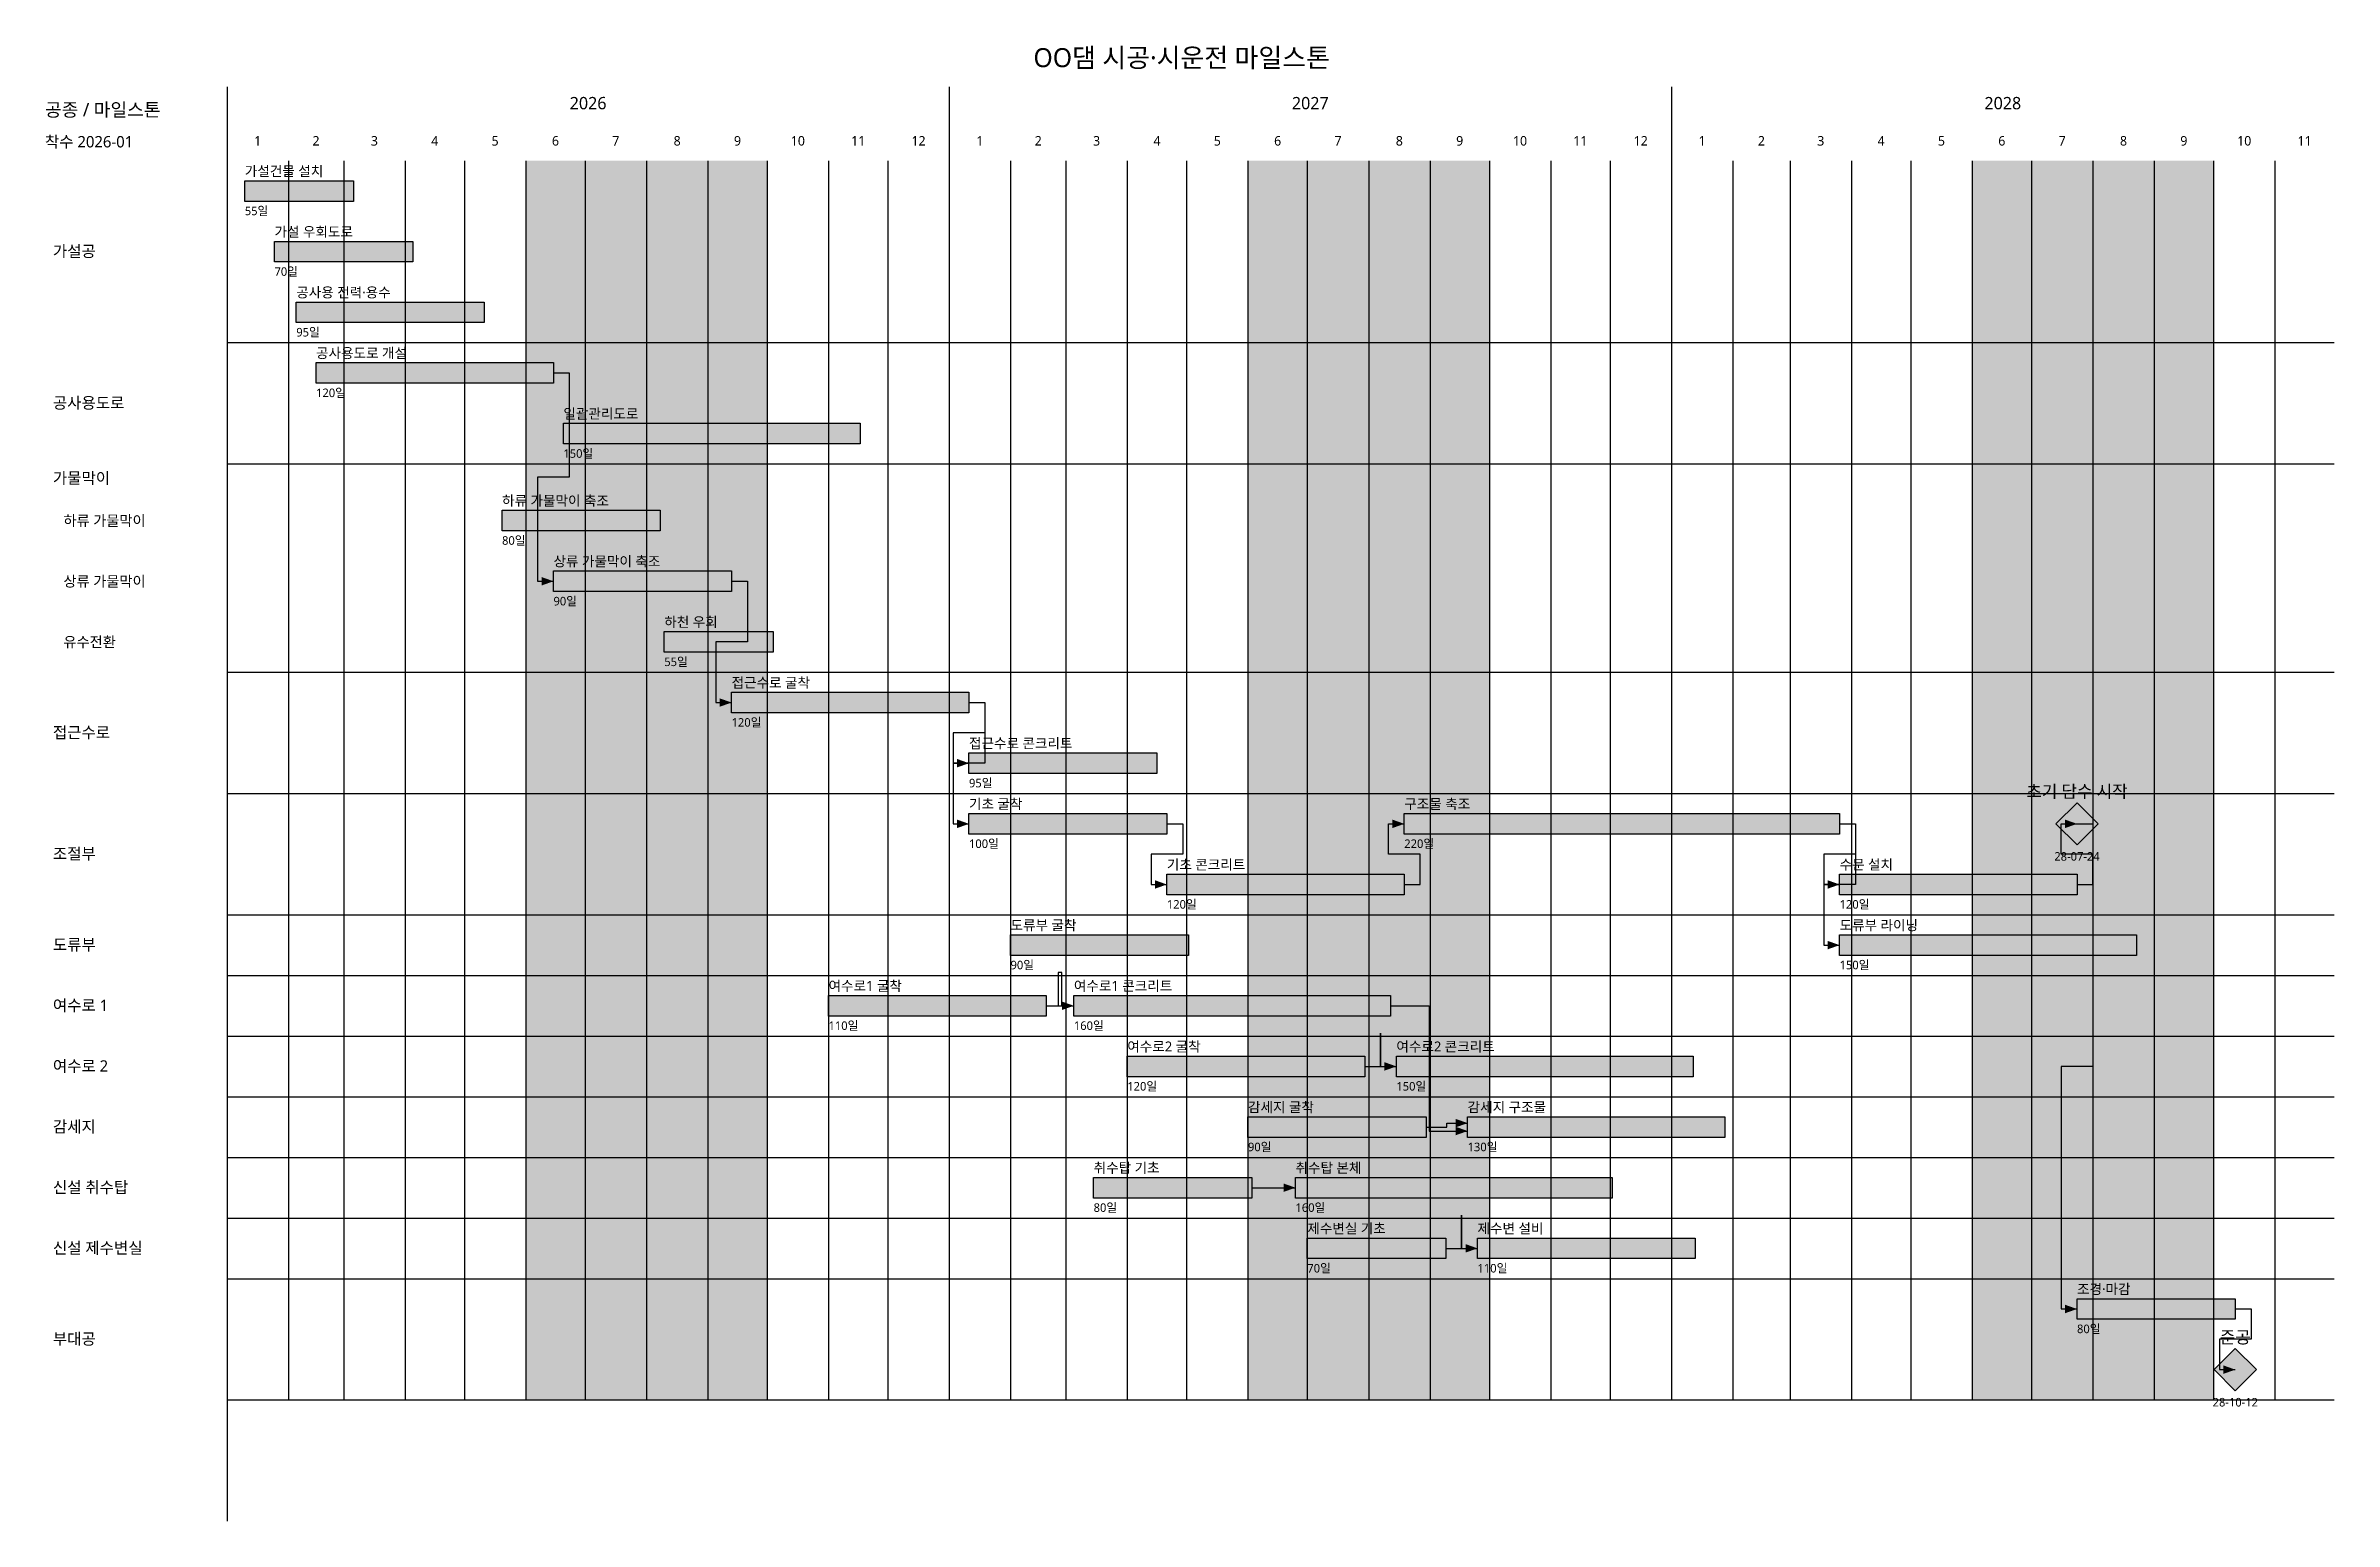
# Model space of a CAD drawing. Extents: x 13 to 1748, y 0 to 1119.
import ezdxf
from ezdxf.enums import TextEntityAlignment as Align

# ---------------------------------------------------------------- set-up
doc = ezdxf.new("R2010")
doc.units = 0
for name, color, linetype in [('HN_ARROW', 8, 'CONTINUOUS'), ('HN_ARROW_CRIT', 1, 'CONTINUOUS'), ('HN_AXIS', 7, 'CONTINUOUS'), ('HN_BAR', 5, 'CONTINUOUS'), ('HN_BAR_CRIT', 1, 'CONTINUOUS'), ('HN_CATEGORY', 7, 'CONTINUOUS'), ('HN_DURATION', 8, 'CONTINUOUS'), ('HN_GRID', 9, 'CONTINUOUS'), ('HN_HEADER', 7, 'CONTINUOUS'), ('HN_MS_CRIT', 1, 'CONTINUOUS'), ('HN_MS_DATE', 8, 'CONTINUOUS'), ('HN_RAINY', 9, 'CONTINUOUS'), ('HN_SUBCAT', 8, 'CONTINUOUS'), ('HN_TASKNAME', 7, 'CONTINUOUS'), ('HN_TITLE', 7, 'CONTINUOUS')]:
    doc.layers.add(name, color=color, linetype=linetype)
doc.styles.get("Standard").update_dxf_attribs({"font": 'malgun.ttf'})

msp = doc.modelspace()

# ---------------------------------------------------------------- linework, layer by layer
at = {"layer": 'HN_ARROW', "color": 8}
for points in [[(712.5, 621), (724.5, 621), (724.5, 598), (700.5, 598), (700.5, 575), (712.5, 575)], [(1372.5, 529), (1384.5, 529), (1384.5, 483), (1360.5, 483), (1360.5, 437), (1372.5, 437)], [(771, 391), (783, 391), (783, 416.3), (780, 416.3), (780, 391), (792, 391)], [(1032, 391), (1044, 391), (1061.25, 391), (1061.25, 296), (1078.5, 296), (1090.5, 296)], [(1012.5, 345), (1024.5, 345), (1024.5, 370.3), (1024.5, 345), (1036.5, 345)], [(1059, 299), (1071, 299), (1074.75, 299), (1074.75, 302), (1078.5, 302), (1090.5, 302)], [(927, 253), (939, 253), (943.5, 253), (948, 253), (960, 253)], [(1074, 207), (1086, 207), (1086, 232.3), (1086, 207), (1098, 207)]]:
    msp.add_lwpolyline(points, dxfattribs=at)
for points in [[(712.5, 575), (703.5, 571.8), (703.5, 578.2)], [(1372.5, 437), (1363.5, 433.8), (1363.5, 440.2)], [(792, 391), (783, 387.8), (783, 394.2)], [(1036.5, 345), (1027.5, 341.8), (1027.5, 348.2)], [(1090.5, 302), (1081.5, 298.8), (1081.5, 305.2)], [(1090.5, 296), (1081.5, 292.8), (1081.5, 299.2)], [(960, 253), (951, 249.8), (951, 256.2)], [(1098, 207), (1089, 203.8), (1089, 210.2)]]:
    msp.add_solid(points, dxfattribs=at)
at = {"layer": 'HN_ARROW_CRIT', "color": 1}
for points in [[(397.5, 871), (409.5, 871), (409.5, 792), (385.5, 792), (385.5, 713), (397.5, 713)], [(532.5, 713), (544.5, 713), (544.5, 667), (520.5, 667), (520.5, 621), (532.5, 621)], [(712.5, 621), (724.5, 621), (724.5, 575), (700.5, 575), (700.5, 529), (712.5, 529)], [(862.5, 529), (874.5, 529), (874.5, 506), (850.5, 506), (850.5, 483), (862.5, 483)], [(1042.5, 483), (1054.5, 483), (1054.5, 506), (1030.5, 506), (1030.5, 529), (1042.5, 529)], [(1372.5, 529), (1384.5, 529), (1384.5, 506), (1360.5, 506), (1360.5, 483), (1372.5, 483)], [(1552.5, 483), (1564.5, 483), (1564.5, 506), (1540.5, 506), (1540.5, 529), (1552.5, 529)], [(1552.5, 529), (1564.5, 529), (1564.5, 345), (1540.5, 345), (1540.5, 161), (1552.5, 161)], [(1672.5, 161), (1684.5, 161), (1684.5, 138), (1660.5, 138), (1660.5, 115), (1672.5, 115)]]:
    msp.add_lwpolyline(points, dxfattribs=at)
for points in [[(397.5, 713), (388.5, 709.8), (388.5, 716.2)], [(532.5, 621), (523.5, 617.8), (523.5, 624.2)], [(712.5, 529), (703.5, 525.8), (703.5, 532.2)], [(1042.5, 529), (1033.5, 525.8), (1033.5, 532.2)], [(1552.5, 529), (1543.5, 525.8), (1543.5, 532.2)], [(862.5, 483), (853.5, 479.8), (853.5, 486.2)], [(1372.5, 483), (1363.5, 479.8), (1363.5, 486.2)], [(1552.5, 161), (1543.5, 157.8), (1543.5, 164.2)], [(1672.5, 115), (1663.5, 111.8), (1663.5, 118.2)]]:
    msp.add_solid(points, dxfattribs=at)
at = {"layer": 'HN_AXIS', "color": 7}
msp.add_line((150, 1088), (150, 0), dxfattribs=at)
at = {"layer": 'HN_BAR', "color": 7}
for points in [[(163.5, 1016.82), (246, 1016.82), (246, 1001.18), (163.5, 1001.18)], [(186, 970.82), (291, 970.82), (291, 955.18), (186, 955.18)], [(202.5, 924.82), (345, 924.82), (345, 909.18), (202.5, 909.18)], [(405, 832.82), (630, 832.82), (630, 817.18), (405, 817.18)], [(358.5, 766.82), (478.5, 766.82), (478.5, 751.18), (358.5, 751.18)], [(481.5, 674.82), (564, 674.82), (564, 659.18), (481.5, 659.18)], [(712.5, 582.82), (855, 582.82), (855, 567.18), (712.5, 567.18)], [(744, 444.82), (879, 444.82), (879, 429.18), (744, 429.18)], [(1372.5, 444.82), (1597.5, 444.82), (1597.5, 429.18), (1372.5, 429.18)], [(606, 398.82), (771, 398.82), (771, 383.18), (606, 383.18)], [(792, 398.82), (1032, 398.82), (1032, 383.18), (792, 383.18)], [(832.5, 352.82), (1012.5, 352.82), (1012.5, 337.18), (832.5, 337.18)], [(1036.5, 352.82), (1261.5, 352.82), (1261.5, 337.18), (1036.5, 337.18)], [(924, 306.82), (1059, 306.82), (1059, 291.18), (924, 291.18)], [(1090.5, 306.82), (1285.5, 306.82), (1285.5, 291.18), (1090.5, 291.18)], [(807, 260.82), (927, 260.82), (927, 245.18), (807, 245.18)], [(960, 260.82), (1200, 260.82), (1200, 245.18), (960, 245.18)], [(969, 214.82), (1074, 214.82), (1074, 199.18), (969, 199.18)], [(1098, 214.82), (1263, 214.82), (1263, 199.18), (1098, 199.18)]]:
    msp.add_lwpolyline(points, close=True, dxfattribs=at)
at = {"layer": 'HN_BAR', "color": 152}
for points in [[(163.5, 1001.18), (246, 1001.18), (163.5, 1016.82), (246, 1016.82)], [(186, 955.18), (291, 955.18), (186, 970.82), (291, 970.82)], [(202.5, 909.18), (345, 909.18), (202.5, 924.82), (345, 924.82)], [(924, 291.18), (1059, 291.18), (924, 306.82), (1059, 306.82)], [(1090.5, 291.18), (1285.5, 291.18), (1090.5, 306.82), (1285.5, 306.82)]]:
    msp.add_solid(points, dxfattribs=at)
at = {"layer": 'HN_BAR', "color": 32}
for points in [[(405, 817.18), (630, 817.18), (405, 832.82), (630, 832.82)], [(807, 245.18), (927, 245.18), (807, 260.82), (927, 260.82)], [(960, 245.18), (1200, 245.18), (960, 260.82), (1200, 260.82)]]:
    msp.add_solid(points, dxfattribs=at)
at = {"layer": 'HN_BAR', "color": 92}
for points in [[(358.5, 751.18), (478.5, 751.18), (358.5, 766.82), (478.5, 766.82)], [(481.5, 659.18), (564, 659.18), (481.5, 674.82), (564, 674.82)], [(969, 199.18), (1074, 199.18), (969, 214.82), (1074, 214.82)], [(1098, 199.18), (1263, 199.18), (1098, 214.82), (1263, 214.82)]]:
    msp.add_solid(points, dxfattribs=at)
at = {"layer": 'HN_BAR', "color": 202}
msp.add_solid([(712.5, 567.18), (855, 567.18), (712.5, 582.82), (855, 582.82)], dxfattribs=at)
at = {"layer": 'HN_BAR', "color": 132}
for points in [[(744, 429.18), (879, 429.18), (744, 444.82), (879, 444.82)], [(1372.5, 429.18), (1597.5, 429.18), (1372.5, 444.82), (1597.5, 444.82)]]:
    msp.add_solid(points, dxfattribs=at)
at = {"layer": 'HN_BAR', "color": 42}
for points in [[(606, 383.18), (771, 383.18), (606, 398.82), (771, 398.82)], [(792, 383.18), (1032, 383.18), (792, 398.82), (1032, 398.82)]]:
    msp.add_solid(points, dxfattribs=at)
at = {"layer": 'HN_BAR', "color": 252}
for points in [[(832.5, 337.18), (1012.5, 337.18), (832.5, 352.82), (1012.5, 352.82)], [(1036.5, 337.18), (1261.5, 337.18), (1036.5, 352.82), (1261.5, 352.82)]]:
    msp.add_solid(points, dxfattribs=at)
at = {"layer": 'HN_BAR_CRIT', "color": 7}
for points in [[(217.5, 878.82), (397.5, 878.82), (397.5, 863.18), (217.5, 863.18)], [(397.5, 720.82), (532.5, 720.82), (532.5, 705.18), (397.5, 705.18)], [(532.5, 628.82), (712.5, 628.82), (712.5, 613.18), (532.5, 613.18)], [(712.5, 536.82), (862.5, 536.82), (862.5, 521.18), (712.5, 521.18)], [(1042.5, 536.82), (1372.5, 536.82), (1372.5, 521.18), (1042.5, 521.18)], [(862.5, 490.82), (1042.5, 490.82), (1042.5, 475.18), (862.5, 475.18)], [(1372.5, 490.82), (1552.5, 490.82), (1552.5, 475.18), (1372.5, 475.18)], [(1552.5, 168.82), (1672.5, 168.82), (1672.5, 153.18), (1552.5, 153.18)]]:
    msp.add_lwpolyline(points, close=True, dxfattribs=at)
at = {"layer": 'HN_BAR_CRIT', "color": 1}
for points in [[(217.5, 863.18), (397.5, 863.18), (217.5, 878.82), (397.5, 878.82)], [(397.5, 705.18), (532.5, 705.18), (397.5, 720.82), (532.5, 720.82)], [(532.5, 613.18), (712.5, 613.18), (532.5, 628.82), (712.5, 628.82)], [(712.5, 521.18), (862.5, 521.18), (712.5, 536.82), (862.5, 536.82)], [(1042.5, 521.18), (1372.5, 521.18), (1042.5, 536.82), (1372.5, 536.82)], [(862.5, 475.18), (1042.5, 475.18), (862.5, 490.82), (1042.5, 490.82)], [(1372.5, 475.18), (1552.5, 475.18), (1372.5, 490.82), (1552.5, 490.82)], [(1552.5, 153.18), (1672.5, 153.18), (1552.5, 168.82), (1672.5, 168.82)]]:
    msp.add_solid(points, dxfattribs=at)
at = {"layer": 'HN_GRID', "color": 8}
for p, q in [((150, 1088), (150, 92)), ((697.5, 1088), (697.5, 92)), ((1245, 1088), (1245, 92)), ((150, 894), (1747.5, 894)), ((150, 802), (1747.5, 802)), ((150, 644), (1747.5, 644)), ((150, 552), (1747.5, 552)), ((150, 460), (1747.5, 460)), ((150, 414), (1747.5, 414)), ((150, 368), (1747.5, 368)), ((150, 322), (1747.5, 322)), ((150, 276), (1747.5, 276)), ((150, 230), (1747.5, 230)), ((150, 184), (1747.5, 184)), ((150, 92), (1747.5, 92))]:
    msp.add_line(p, q, dxfattribs=at)
at = {"layer": 'HN_GRID', "color": 9}
for p, q in [((150, 1032), (150, 92)), ((196.5, 1032), (196.5, 92)), ((238.5, 1032), (238.5, 92)), ((285, 1032), (285, 92)), ((330, 1032), (330, 92)), ((376.5, 1032), (376.5, 92)), ((421.5, 1032), (421.5, 92)), ((468, 1032), (468, 92)), ((514.5, 1032), (514.5, 92)), ((559.5, 1032), (559.5, 92)), ((606, 1032), (606, 92)), ((651, 1032), (651, 92)), ((697.5, 1032), (697.5, 92)), ((744, 1032), (744, 92)), ((786, 1032), (786, 92)), ((832.5, 1032), (832.5, 92)), ((877.5, 1032), (877.5, 92)), ((924, 1032), (924, 92)), ((969, 1032), (969, 92)), ((1015.5, 1032), (1015.5, 92)), ((1062, 1032), (1062, 92)), ((1107, 1032), (1107, 92)), ((1153.5, 1032), (1153.5, 92)), ((1198.5, 1032), (1198.5, 92)), ((1245, 1032), (1245, 92)), ((1291.5, 1032), (1291.5, 92)), ((1335, 1032), (1335, 92)), ((1381.5, 1032), (1381.5, 92)), ((1426.5, 1032), (1426.5, 92)), ((1473, 1032), (1473, 92)), ((1518, 1032), (1518, 92)), ((1564.5, 1032), (1564.5, 92)), ((1611, 1032), (1611, 92)), ((1656, 1032), (1656, 92)), ((1702.5, 1032), (1702.5, 92))]:
    msp.add_line(p, q, dxfattribs=at)
at = {"layer": 'HN_MS_CRIT', "color": 1}
for points in [[(1552.5, 544.95), (1568.45, 529), (1552.5, 513.05), (1536.55, 529)], [(1672.5, 130.95), (1688.45, 115), (1672.5, 99.05), (1656.55, 115)]]:
    msp.add_lwpolyline(points, close=True, dxfattribs=at)
for points in [[(1552.5, 544.95), (1568.45, 529), (1536.55, 529), (1552.5, 513.05)], [(1672.5, 130.95), (1688.45, 115), (1656.55, 115), (1672.5, 99.05)]]:
    msp.add_solid(points, dxfattribs=at)
at = {"layer": 'HN_RAINY', "color": 254}
for points in [[(376.5, 92), (559.5, 92), (376.5, 1032), (559.5, 1032)], [(924, 92), (1107, 92), (924, 1032), (1107, 1032)], [(1473, 92), (1656, 92), (1473, 1032), (1656, 1032)]]:
    msp.add_solid(points, dxfattribs=at)

# ---------------------------------------------------------------- texts
at = {"layer": 'HN_AXIS', "color": 7}
for s, height, p in [('2026', 9.36, (423.75, 1070.998)), ('2027', 9.36, (971.25, 1070.998)), ('2028', 9.36, (1496.25, 1070.998)), ('1', 7.2, (173.25, 1043.491)), ('2', 7.2, (217.5, 1043.491)), ('3', 7.2, (261.75, 1043.491)), ('4', 7.2, (307.5, 1043.491)), ('5', 7.2, (353.25, 1043.491)), ('6', 7.2, (399, 1043.491)), ('7', 7.2, (444.75, 1043.491)), ('8', 7.2, (491.25, 1043.491)), ('9', 7.2, (537, 1043.491)), ('10', 7.2, (582.75, 1043.491)), ('11', 7.2, (628.5, 1043.491)), ('12', 7.2, (674.25, 1043.491)), ('1', 7.2, (720.75, 1043.491)), ('2', 7.2, (765, 1043.491)), ('3', 7.2, (809.25, 1043.491)), ('4', 7.2, (855, 1043.491)), ('5', 7.2, (900.75, 1043.491)), ('6', 7.2, (946.5, 1043.491)), ('7', 7.2, (992.25, 1043.491)), ('8', 7.2, (1038.75, 1043.491)), ('9', 7.2, (1084.5, 1043.491)), ('10', 7.2, (1130.25, 1043.491)), ('11', 7.2, (1176, 1043.491)), ('12', 7.2, (1221.75, 1043.491)), ('1', 7.2, (1268.25, 1043.491)), ('2', 7.2, (1313.25, 1043.491)), ('3', 7.2, (1358.25, 1043.491)), ('4', 7.2, (1404, 1043.491)), ('5', 7.2, (1449.75, 1043.491)), ('6', 7.2, (1495.5, 1043.491)), ('7', 7.2, (1541.25, 1043.491)), ('8', 7.2, (1587.75, 1043.491)), ('9', 7.2, (1633.5, 1043.491)), ('10', 7.2, (1679.25, 1043.491)), ('11', 7.2, (1725, 1043.491))]:
    msp.add_text(s, height=height, dxfattribs=at).set_placement(p, align=Align.CENTER)
at = {"layer": 'HN_CATEGORY', "color": 7}
for s, p in [('가설공', (18, 959)), ('공사용도로', (18, 844)), ('가물막이', (18, 787)), ('접근수로', (18, 594)), ('조절부', (18, 502)), ('도류부', (18, 433)), ('여수로 1', (18, 387)), ('여수로 2', (18, 341)), ('감세지', (18, 295)), ('신설 취수탑', (18, 249)), ('신설 제수변실', (18, 203)), ('부대공', (18, 134))]:
    msp.add_text(s, height=8.64, dxfattribs=at).set_placement(p)
at = {"layer": 'HN_DURATION', "color": 8}
for s, p in [('55일', (163.5, 990.68)), ('70일', (186, 944.68)), ('95일', (202.5, 898.68)), ('120일', (217.5, 852.68)), ('150일', (405, 806.68)), ('80일', (358.5, 740.68)), ('90일', (397.5, 694.68)), ('55일', (481.5, 648.68)), ('120일', (532.5, 602.68)), ('95일', (712.5, 556.68)), ('100일', (712.5, 510.68)), ('220일', (1042.5, 510.68)), ('120일', (862.5, 464.68)), ('120일', (1372.5, 464.68)), ('90일', (744, 418.68)), ('150일', (1372.5, 418.68)), ('110일', (606, 372.68)), ('160일', (792, 372.68)), ('120일', (832.5, 326.68)), ('150일', (1036.5, 326.68)), ('90일', (924, 280.68)), ('130일', (1090.5, 280.68)), ('80일', (807, 234.68)), ('160일', (960, 234.68)), ('70일', (969, 188.68)), ('110일', (1098, 188.68)), ('80일', (1552.5, 142.68))]:
    msp.add_text(s, height=6.48, dxfattribs=at).set_placement(p)
at = {"layer": 'HN_HEADER', "color": 7}
msp.add_text('공종 / 마일스톤', height=10.08, dxfattribs=at).set_placement((12, 1065.6))
at = {"layer": 'HN_HEADER', "color": 8}
msp.add_text('착수 2026-01', height=8.64, dxfattribs=at).set_placement((12, 1042.08))
at = {"layer": 'HN_MS_CRIT', "color": 1}
for s, p in [('초기 담수 시작', (1552.5, 548.95)), ('준공', (1672.5, 134.95))]:
    msp.add_text(s, height=9.36, dxfattribs=at).set_placement(p, align=Align.CENTER)
at = {"layer": 'HN_MS_DATE', "color": 8}
for s, p in [('28-07-24', (1552.5, 501.05)), ('28-10-12', (1672.5, 87.05))]:
    msp.add_text(s, height=6.48, dxfattribs=at).set_placement(p, align=Align.CENTER)
at = {"layer": 'HN_SUBCAT', "color": 8}
for s, p in [('하류 가물막이', (26, 755)), ('상류 가물막이', (26, 709)), ('유수전환', (26, 663))]:
    msp.add_text(s, height=7.92, dxfattribs=at).set_placement(p)
at = {"layer": 'HN_TASKNAME', "color": 7}
for s, p in [('가설건물 설치', (163.5, 1020.32)), ('가설 우회도로', (186, 974.32)), ('공사용 전력·용수', (202.5, 928.32)), ('일괄관리도로', (405, 836.32)), ('하류 가물막이 축조', (358.5, 770.32)), ('하천 우회', (481.5, 678.32)), ('접근수로 콘크리트', (712.5, 586.32)), ('도류부 굴착', (744, 448.32)), ('도류부 라이닝', (1372.5, 448.32)), ('여수로1 굴착', (606, 402.32)), ('여수로1 콘크리트', (792, 402.32)), ('여수로2 굴착', (832.5, 356.32)), ('여수로2 콘크리트', (1036.5, 356.32)), ('감세지 굴착', (924, 310.32)), ('감세지 구조물', (1090.5, 310.32)), ('취수탑 기초', (807, 264.32)), ('취수탑 본체', (960, 264.32)), ('제수변실 기초', (969, 218.32)), ('제수변 설비', (1098, 218.32))]:
    msp.add_text(s, height=7.56, dxfattribs=at).set_placement(p)
at = {"layer": 'HN_TASKNAME', "color": 1}
for s, p in [('공사용도로 개설', (217.5, 882.32)), ('상류 가물막이 축조', (397.5, 724.32)), ('접근수로 굴착', (532.5, 632.32)), ('기초 굴착', (712.5, 540.32)), ('구조물 축조', (1042.5, 540.32)), ('기초 콘크리트', (862.5, 494.32)), ('수문 설치', (1372.5, 494.32)), ('조경·마감', (1552.5, 172.32))]:
    msp.add_text(s, height=7.56, dxfattribs=at).set_placement(p)
at = {"layer": 'HN_TITLE', "color": 7}
msp.add_text('OO댐 시공·시운전 마일스톤', height=14.4, dxfattribs=at).set_placement((873.75, 1102.96), align=Align.CENTER)

doc.saveas('drawing.dxf')
